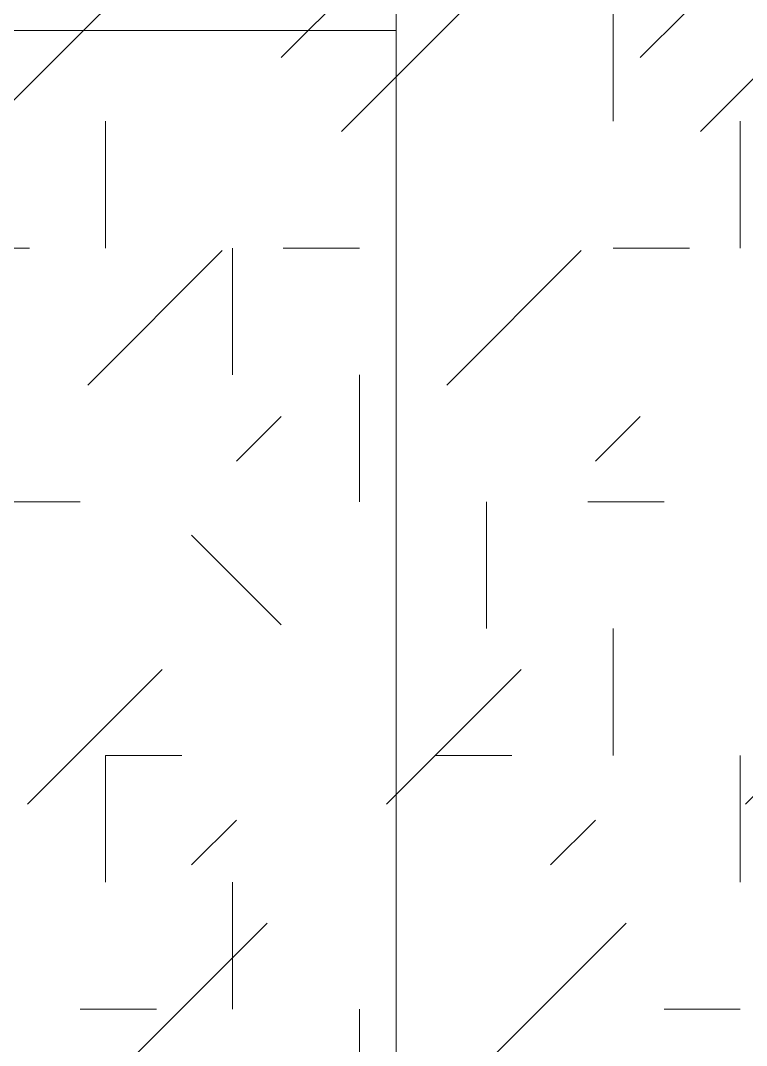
# Model space of a CAD drawing. Header units: metres. Extents: x 3856 to 4207, y -1118 to -691.
# Drawn here: x 3961.46 to 3965.03, y -987.68 to -982.63 of the extents above; entities that cross this region are included whole.
import ezdxf

# ---------------------------------------------------------------- set-up
doc = ezdxf.new("R2010")
doc.units = ezdxf.units.M
doc.layers.add('Floors', color=7, linetype='Continuous', lineweight=9)
doc.layers.add('Surface Pattern', color=7, linetype='Continuous', lineweight=9)
pattern_1 = [(45, (0, 0), (-1.76776695, 0), [0.9375, -3.75]), (45, (1.25, 1.25), (-1.76776695, 0), [0.9375, -3.75]), (45, (2.5, -0.375), (-1.76776695, 0), [0.3125, -2.5]), (90, (2.5, 0.625), (-0.625, 0.625), [0.625, -2.5]), (315, (2.5, 1.25), (0, 3.5355339), [0.625, -3.75]), (0, (1.25, 1.25), (2.5, 2.5), [0.375, -1.25]), (0, (-1.875, 2.5), (2.5, 2.5), [0.375, -2.5])]

# ---------------------------------------------------------------- blocks, each defined once
blk = doc.blocks.new('EDIFICIO TIPO A_rvt-1-IMPLANTACIÓN - KIT COMERCIAL')
at = {"layer": 'Surface Pattern', "true_color": 0xdcf1d6}
h = blk.add_hatch(dxfattribs=at)
h.set_pattern_fill('FP_8', color=254, style=0, pattern_type=2)
h.set_pattern_definition(pattern_1)
h.paths.add_polyline_path([(3943.3568, -994.1273), (3943.3568, -993.5273), (3943.2068, -993.5273), (3943.2068, -991.1273), (3943.3568, -991.1273), (3943.3568, -984.1273), (3951.5576, -984.1273), (3951.5576, -983.9773), (3952.3068, -983.9773), (3952.3068, -982.6773), (3941.3068, -982.6773), (3941.3068, -994.1273)])
h.paths.add_polyline_path([(3963.3068, -994.0273), (3963.3068, -982.6773), (3952.4068, -982.6773), (3952.4068, -983.9773), (3953.1576, -983.9773), (3953.1576, -984.1273), (3961.3568, -984.1273), (3961.3584, -991.1273), (3961.5068, -991.1273), (3961.5068, -993.5273), (3961.3568, -993.5273), (3961.3568, -994.0273)])
blk = doc.blocks.new('EDIFICIO TIPO A_rvt-2-IMPLANTACIÓN - KIT COMERCIAL')
at = {"layer": 'Surface Pattern', "true_color": 0xdcf1d6}
h = blk.add_hatch(dxfattribs=at)
h.set_pattern_fill('FP_8', color=254, style=0, pattern_type=2)
h.set_pattern_definition(pattern_1)
h.paths.add_polyline_path([(3965.2814, -994.1273), (3965.3568, -994.1273), (3965.3568, -993.5273), (3965.2068, -993.5273), (3965.2068, -991.1273), (3965.3568, -991.1273), (3965.3568, -984.1273), (3973.5576, -984.1273), (3973.5576, -983.9773), (3974.3068, -983.9773), (3974.3068, -982.6773), (3974.4068, -982.6773), (3974.4068, -983.9773), (3975.1576, -983.9773), (3975.1576, -984.1273), (3983.3568, -984.1273), (3983.3568, -991.1273), (3983.5068, -991.1273), (3983.5068, -993.5273), (3983.3568, -993.5273), (3983.3568, -994.0273), (3985.3068, -994.0273), (3985.3068, -982.5773), (3963.3068, -982.5773), (3963.3068, -994.1273)])
at = {"layer": 'Floors'}
blk.add_line((3963.3068, -982.5773), (3963.3068, -994.1273), dxfattribs=at)
blk = doc.blocks.new('EDIFICIO TIPO A_rvt-6-IMPLANTACIÓN - KIT COMERCIAL')
at = {"layer": 'Surface Pattern', "true_color": 0xdcf1d6}
h = blk.add_hatch(dxfattribs=at)
h.set_pattern_fill('FP_101', color=254, style=0, pattern_type=2)
h.set_pattern_definition(pattern_1)
h.paths.add_polyline_path([(3963.3068, -982.6773), (3963.3068, -971.2273), (3963.4068, -971.2273), (3963.4068, -971.1273), (3961.3568, -971.1273), (3961.3568, -971.7273), (3961.5068, -971.7273), (3961.5068, -974.1273), (3961.3568, -974.1273), (3961.3568, -981.1273), (3953.1559, -981.1273), (3953.1559, -981.2773), (3952.4068, -981.2773), (3952.4068, -982.5773), (3952.3068, -982.5773), (3952.3068, -981.2773), (3951.5559, -981.2773), (3951.5559, -981.1273), (3943.3568, -981.1273), (3943.3551, -974.1273), (3943.2068, -974.1273), (3943.2068, -971.7273), (3943.3568, -971.7273), (3943.3568, -971.2273), (3941.3068, -971.2273), (3941.3068, -982.6773), (3959.9477, -982.6773)])
at = {"layer": 'Floors'}
blk.add_line((3952.4068, -982.6773), (3963.3068, -982.6773), dxfattribs=at)

msp = doc.modelspace()

# ---------------------------------------------------------------- block references
at = {"lineweight": 5}
for name in ['EDIFICIO TIPO A_rvt-6-IMPLANTACIÓN - KIT COMERCIAL', 'EDIFICIO TIPO A_rvt-2-IMPLANTACIÓN - KIT COMERCIAL', 'EDIFICIO TIPO A_rvt-1-IMPLANTACIÓN - KIT COMERCIAL']:
    msp.add_blockref(name, (0, 0), dxfattribs=at)

doc.saveas('drawing.dxf')
